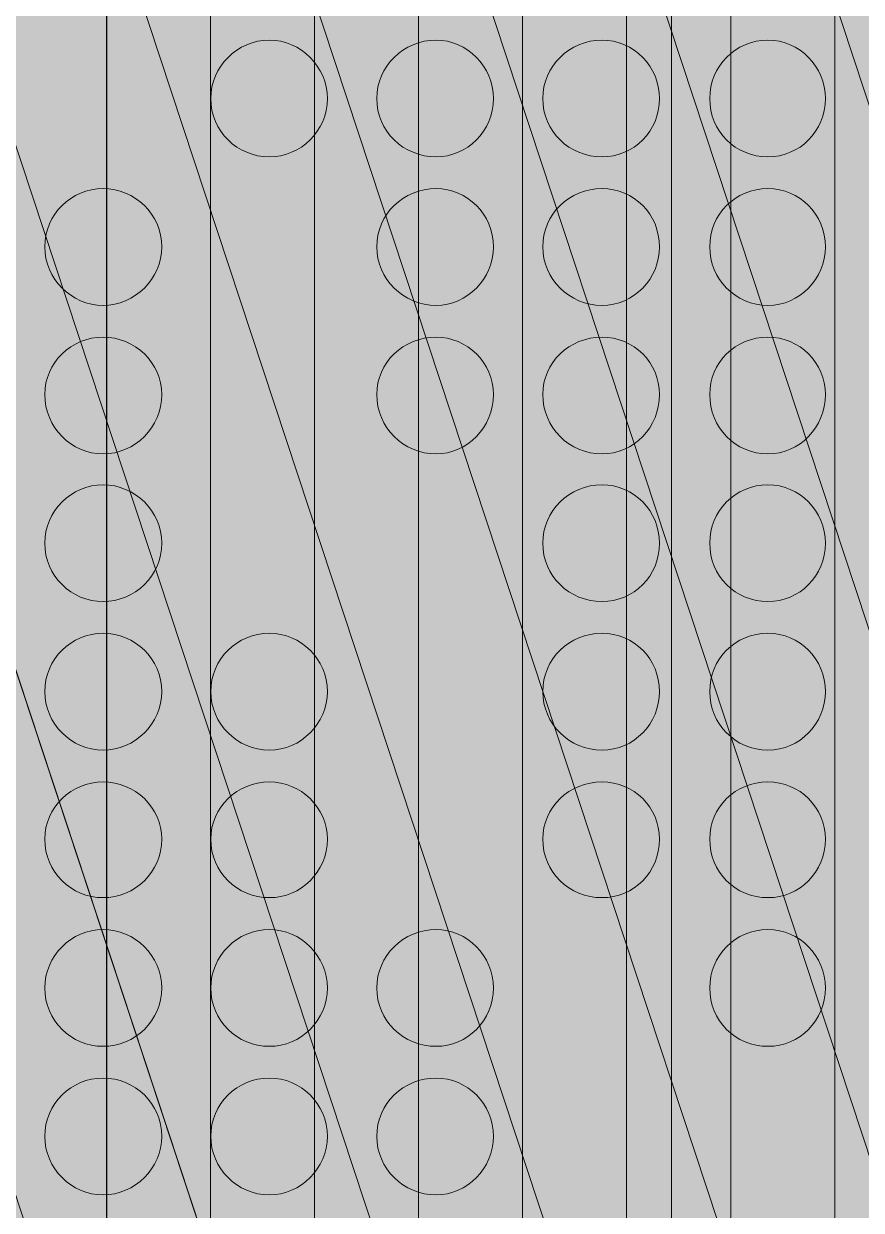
# Model space of a CAD drawing. Header units: inches. Extents: x 243 to 900, y -519 to -86.
# Drawn here: x 610.03 to 622.51, y -279.32 to -261.65 of the extents above; entities that cross this region are included whole.
import ezdxf

# ---------------------------------------------------------------- set-up
doc = ezdxf.new("R2010")
doc.units = ezdxf.units.IN
doc.header["$MEASUREMENT"] = 0
doc.layers.add('Layer 1', color=7, linetype='Continuous')

# ---------------------------------------------------------------- blocks, each defined once
blk = doc.blocks.new('block 3')
at = {"layer": 'Layer 1', "lineweight": 0}
blk.add_open_spline([(898.138, -484.267), (898.138, -494.991), (889.368, -503.763), (878.645, -503.763), (878.645, -503.763), (266.12, -503.763), (266.12, -503.763), (255.397, -503.763), (246.624, -494.991), (246.624, -484.267), (246.624, -484.267), (246.624, -108.507), (246.624, -108.507), (246.624, -97.783), (255.397, -89.011), (266.12, -89.011), (266.12, -89.011), (878.645, -89.011), (878.645, -89.011), (889.368, -89.011), (898.138, -97.783), (898.138, -108.507), (898.138, -108.507), (898.138, -484.267), (898.138, -484.267)], degree=3, knots=[0, 0, 0, 0, 1, 1, 1, 2, 2, 2, 3, 3, 3, 4, 4, 4, 5, 5, 5, 6, 6, 6, 7, 7, 7, 8, 8, 8, 8], dxfattribs=at)
blk = doc.blocks.new('block 2')
at = {"layer": 'Layer 1'}
blk.add_blockref('block 3', (0, 0), dxfattribs=at)
blk = doc.blocks.new('block 204')
at = {"layer": 'Layer 1', "lineweight": 0}
for points in [[(614.556, -262.768), (614.556, -263.255), (614.159, -263.637), (613.691, -263.637), (613.215, -263.637), (612.819, -263.255), (612.819, -262.768), (612.819, -262.294), (613.215, -261.898), (613.691, -261.898), (614.159, -261.898), (614.556, -262.294), (614.556, -262.768)], [(617.03, -262.768), (617.03, -263.255), (616.634, -263.637), (616.176, -263.637), (615.687, -263.637), (615.291, -263.255), (615.291, -262.768), (615.291, -262.294), (615.687, -261.898), (616.176, -261.898), (616.634, -261.898), (617.03, -262.294), (617.03, -262.768)], [(619.502, -262.768), (619.502, -263.255), (619.122, -263.637), (618.646, -263.637), (618.157, -263.637), (617.763, -263.255), (617.763, -262.768), (617.763, -262.294), (618.157, -261.898), (618.646, -261.898), (619.122, -261.898), (619.502, -262.294), (619.502, -262.768)], [(621.974, -262.768), (621.974, -263.255), (621.588, -263.637), (621.118, -263.637), (620.631, -263.637), (620.25, -263.255), (620.25, -262.768), (620.25, -262.294), (620.631, -261.898), (621.118, -261.898), (621.588, -261.898), (621.974, -262.294), (621.974, -262.768)]]:
    blk.add_open_spline(points, degree=3, knots=[0, 0, 0, 0, 1, 1, 1, 2, 2, 2, 3, 3, 3, 4, 4, 4, 4], dxfattribs=at)
blk = doc.blocks.new('block 205')
at = {"layer": 'Layer 1', "lineweight": 0}
for points in [[(612.089, -264.979), (612.089, -265.454), (611.69, -265.849), (611.214, -265.849), (610.743, -265.849), (610.347, -265.454), (610.347, -264.979), (610.347, -264.49), (610.743, -264.11), (611.214, -264.11), (611.69, -264.11), (612.089, -264.49), (612.089, -264.979)], [(617.03, -264.979), (617.03, -265.454), (616.634, -265.849), (616.176, -265.849), (615.687, -265.849), (615.291, -265.454), (615.291, -264.979), (615.291, -264.49), (615.687, -264.11), (616.176, -264.11), (616.634, -264.11), (617.03, -264.49), (617.03, -264.979)], [(619.502, -264.979), (619.502, -265.454), (619.122, -265.849), (618.646, -265.849), (618.157, -265.849), (617.763, -265.454), (617.763, -264.979), (617.763, -264.49), (618.157, -264.11), (618.646, -264.11), (619.122, -264.11), (619.502, -264.49), (619.502, -264.979)], [(621.974, -264.979), (621.974, -265.454), (621.588, -265.849), (621.118, -265.849), (620.631, -265.849), (620.25, -265.454), (620.25, -264.979), (620.25, -264.49), (620.631, -264.11), (621.118, -264.11), (621.588, -264.11), (621.974, -264.49), (621.974, -264.979)]]:
    blk.add_open_spline(points, degree=3, knots=[0, 0, 0, 0, 1, 1, 1, 2, 2, 2, 3, 3, 3, 4, 4, 4, 4], dxfattribs=at)
blk = doc.blocks.new('block 206')
at = {"layer": 'Layer 1', "lineweight": 0}
for points in [[(612.089, -267.175), (612.089, -267.664), (611.69, -268.061), (611.214, -268.061), (610.743, -268.061), (610.347, -267.664), (610.347, -267.175), (610.347, -266.703), (610.743, -266.322), (611.214, -266.322), (611.69, -266.322), (612.089, -266.703), (612.089, -267.175)], [(617.03, -267.175), (617.03, -267.664), (616.634, -268.061), (616.176, -268.061), (615.687, -268.061), (615.291, -267.664), (615.291, -267.175), (615.291, -266.703), (615.687, -266.322), (616.176, -266.322), (616.634, -266.322), (617.03, -266.703), (617.03, -267.175)], [(619.502, -267.175), (619.502, -267.664), (619.122, -268.061), (618.646, -268.061), (618.157, -268.061), (617.763, -267.664), (617.763, -267.175), (617.763, -266.703), (618.157, -266.322), (618.646, -266.322), (619.122, -266.322), (619.502, -266.703), (619.502, -267.175)], [(621.974, -267.175), (621.974, -267.664), (621.588, -268.061), (621.118, -268.061), (620.631, -268.061), (620.25, -267.664), (620.25, -267.175), (620.25, -266.703), (620.631, -266.322), (621.118, -266.322), (621.588, -266.322), (621.974, -266.703), (621.974, -267.175)]]:
    blk.add_open_spline(points, degree=3, knots=[0, 0, 0, 0, 1, 1, 1, 2, 2, 2, 3, 3, 3, 4, 4, 4, 4], dxfattribs=at)
blk = doc.blocks.new('block 207')
at = {"layer": 'Layer 1', "lineweight": 0}
for points in [[(612.089, -269.389), (612.089, -269.877), (611.69, -270.259), (611.214, -270.259), (610.743, -270.259), (610.347, -269.877), (610.347, -269.389), (610.347, -268.915), (610.743, -268.519), (611.214, -268.519), (611.69, -268.519), (612.089, -268.915), (612.089, -269.389)], [(619.502, -269.389), (619.502, -269.877), (619.122, -270.259), (618.646, -270.259), (618.157, -270.259), (617.763, -269.877), (617.763, -269.389), (617.763, -268.915), (618.157, -268.519), (618.646, -268.519), (619.122, -268.519), (619.502, -268.915), (619.502, -269.389)], [(621.974, -269.389), (621.974, -269.877), (621.588, -270.259), (621.118, -270.259), (620.631, -270.259), (620.25, -269.877), (620.25, -269.389), (620.25, -268.915), (620.631, -268.519), (621.118, -268.519), (621.588, -268.519), (621.974, -268.915), (621.974, -269.389)]]:
    blk.add_open_spline(points, degree=3, knots=[0, 0, 0, 0, 1, 1, 1, 2, 2, 2, 3, 3, 3, 4, 4, 4, 4], dxfattribs=at)
blk = doc.blocks.new('block 208')
at = {"layer": 'Layer 1', "lineweight": 0}
for points in [[(612.089, -271.601), (612.089, -272.075), (611.69, -272.472), (611.214, -272.472), (610.743, -272.472), (610.347, -272.075), (610.347, -271.601), (610.347, -271.113), (610.743, -270.732), (611.214, -270.732), (611.69, -270.732), (612.089, -271.113), (612.089, -271.601)], [(614.556, -271.601), (614.556, -272.075), (614.159, -272.472), (613.691, -272.472), (613.215, -272.472), (612.819, -272.075), (612.819, -271.601), (612.819, -271.113), (613.215, -270.732), (613.691, -270.732), (614.159, -270.732), (614.556, -271.113), (614.556, -271.601)], [(619.502, -271.601), (619.502, -272.075), (619.122, -272.472), (618.646, -272.472), (618.157, -272.472), (617.763, -272.075), (617.763, -271.601), (617.763, -271.113), (618.157, -270.732), (618.646, -270.732), (619.122, -270.732), (619.502, -271.113), (619.502, -271.601)], [(621.974, -271.601), (621.974, -272.075), (621.588, -272.472), (621.118, -272.472), (620.631, -272.472), (620.25, -272.075), (620.25, -271.601), (620.25, -271.113), (620.631, -270.732), (621.118, -270.732), (621.588, -270.732), (621.974, -271.113), (621.974, -271.601)]]:
    blk.add_open_spline(points, degree=3, knots=[0, 0, 0, 0, 1, 1, 1, 2, 2, 2, 3, 3, 3, 4, 4, 4, 4], dxfattribs=at)
blk = doc.blocks.new('block 209')
at = {"layer": 'Layer 1', "lineweight": 0}
for points in [[(612.089, -273.798), (612.089, -274.287), (611.69, -274.668), (611.214, -274.668), (610.743, -274.668), (610.347, -274.287), (610.347, -273.798), (610.347, -273.325), (610.743, -272.944), (611.214, -272.944), (611.69, -272.944), (612.089, -273.325), (612.089, -273.798)], [(614.556, -273.798), (614.556, -274.287), (614.159, -274.668), (613.691, -274.668), (613.215, -274.668), (612.819, -274.287), (612.819, -273.798), (612.819, -273.325), (613.215, -272.944), (613.691, -272.944), (614.159, -272.944), (614.556, -273.325), (614.556, -273.798)], [(619.502, -273.798), (619.502, -274.287), (619.122, -274.668), (618.646, -274.668), (618.157, -274.668), (617.763, -274.287), (617.763, -273.798), (617.763, -273.325), (618.157, -272.944), (618.646, -272.944), (619.122, -272.944), (619.502, -273.325), (619.502, -273.798)], [(621.974, -273.798), (621.974, -274.287), (621.588, -274.668), (621.118, -274.668), (620.631, -274.668), (620.25, -274.287), (620.25, -273.798), (620.25, -273.325), (620.631, -272.944), (621.118, -272.944), (621.588, -272.944), (621.974, -273.325), (621.974, -273.798)]]:
    blk.add_open_spline(points, degree=3, knots=[0, 0, 0, 0, 1, 1, 1, 2, 2, 2, 3, 3, 3, 4, 4, 4, 4], dxfattribs=at)
blk = doc.blocks.new('block 210')
at = {"layer": 'Layer 1', "lineweight": 0}
for points in [[(612.089, -276.013), (612.089, -276.498), (611.69, -276.882), (611.214, -276.882), (610.743, -276.882), (610.347, -276.498), (610.347, -276.013), (610.347, -275.539), (610.743, -275.142), (611.214, -275.142), (611.69, -275.142), (612.089, -275.539), (612.089, -276.013)], [(614.556, -276.013), (614.556, -276.498), (614.159, -276.882), (613.691, -276.882), (613.215, -276.882), (612.819, -276.498), (612.819, -276.013), (612.819, -275.539), (613.215, -275.142), (613.691, -275.142), (614.159, -275.142), (614.556, -275.539), (614.556, -276.013)], [(617.03, -276.013), (617.03, -276.498), (616.634, -276.882), (616.176, -276.882), (615.687, -276.882), (615.291, -276.498), (615.291, -276.013), (615.291, -275.539), (615.687, -275.142), (616.176, -275.142), (616.634, -275.142), (617.03, -275.539), (617.03, -276.013)], [(621.974, -276.013), (621.974, -276.498), (621.588, -276.882), (621.118, -276.882), (620.631, -276.882), (620.25, -276.498), (620.25, -276.013), (620.25, -275.539), (620.631, -275.142), (621.118, -275.142), (621.588, -275.142), (621.974, -275.539), (621.974, -276.013)]]:
    blk.add_open_spline(points, degree=3, knots=[0, 0, 0, 0, 1, 1, 1, 2, 2, 2, 3, 3, 3, 4, 4, 4, 4], dxfattribs=at)
blk = doc.blocks.new('block 211')
at = {"layer": 'Layer 1', "lineweight": 0}
for points in [[(612.089, -278.224), (612.089, -278.698), (611.69, -279.095), (611.214, -279.095), (610.743, -279.095), (610.347, -278.698), (610.347, -278.224), (610.347, -277.736), (610.743, -277.355), (611.214, -277.355), (611.69, -277.355), (612.089, -277.736), (612.089, -278.224)], [(614.556, -278.224), (614.556, -278.698), (614.159, -279.095), (613.691, -279.095), (613.215, -279.095), (612.819, -278.698), (612.819, -278.224), (612.819, -277.736), (613.215, -277.355), (613.691, -277.355), (614.159, -277.355), (614.556, -277.736), (614.556, -278.224)], [(617.03, -278.224), (617.03, -278.698), (616.634, -279.095), (616.176, -279.095), (615.687, -279.095), (615.291, -278.698), (615.291, -278.224), (615.291, -277.736), (615.687, -277.355), (616.176, -277.355), (616.634, -277.355), (617.03, -277.736), (617.03, -278.224)]]:
    blk.add_open_spline(points, degree=3, knots=[0, 0, 0, 0, 1, 1, 1, 2, 2, 2, 3, 3, 3, 4, 4, 4, 4], dxfattribs=at)
blk = doc.blocks.new('block 150')
at = {"layer": 'Layer 1'}
for name in ['block 204', 'block 205', 'block 206', 'block 207', 'block 208', 'block 209', 'block 210', 'block 211']:
    blk.add_blockref(name, (0, 0), dxfattribs=at)
blk = doc.blocks.new('block 149')
at = {"layer": 'Layer 1'}
blk.add_blockref('block 150', (0, 0), dxfattribs=at)
blk = doc.blocks.new('block 4')
at = {"layer": 'Layer 1'}
blk.add_blockref('block 149', (0, 0), dxfattribs=at)
blk = doc.blocks.new('block 291')
at = {"layer": 'Layer 1', "true_color": 0x1075bb}
h = blk.add_hatch(color=152, dxfattribs=at)
h.dxf.hatch_style = 2
h.paths.add_polyline_path([(590.848, -205.731), (638.871, -351.157), (636.291, -351.157), (589.585, -209.714), (589.585, -205.731)])
at = {"layer": 'Layer 1', "true_color": 0x0e75bb}
h = blk.add_hatch(color=152, dxfattribs=at)
h.dxf.hatch_style = 2
h.paths.add_polyline_path([(593.429, -205.731), (641.452, -351.157), (638.871, -351.157), (590.848, -205.731)])
h = blk.add_hatch(color=152, dxfattribs=at)
h.dxf.hatch_style = 2
h.paths.add_polyline_path([(596.012, -205.731), (644.035, -351.157), (641.452, -351.157), (593.429, -205.731)])
at = {"layer": 'Layer 1', "true_color": 0x0b77bd}
h = blk.add_hatch(color=152, dxfattribs=at)
h.dxf.hatch_style = 2
h.paths.add_polyline_path([(598.592, -205.731), (646.615, -351.157), (644.035, -351.157), (596.012, -205.731)])
at = {"layer": 'Layer 1', "true_color": 0x1479be}
h = blk.add_hatch(color=152, dxfattribs=at)
h.dxf.hatch_style = 2
h.paths.add_polyline_path([(601.173, -205.731), (649.198, -351.157), (646.615, -351.157), (598.592, -205.731)])
at = {"layer": 'Layer 1', "true_color": 0x1279be}
h = blk.add_hatch(color=152, dxfattribs=at)
h.dxf.hatch_style = 2
h.paths.add_polyline_path([(603.756, -205.731), (651.778, -351.157), (649.198, -351.157), (601.173, -205.731)])
at = {"layer": 'Layer 1', "true_color": 0x1479be}
h = blk.add_hatch(color=152, dxfattribs=at)
h.dxf.hatch_style = 2
h.paths.add_polyline_path([(606.336, -205.731), (654.359, -351.157), (651.778, -351.157), (603.756, -205.731)])
at = {"layer": 'Layer 1', "true_color": 0x1773b9}
h = blk.add_hatch(color=152, dxfattribs=at)
h.dxf.hatch_style = 2
h.paths.add_polyline_path([(589.582, -209.716), (636.291, -351.157), (633.708, -351.157), (589.582, -217.531)])
at = {"layer": 'Layer 1', "lineweight": 0}
for points in [[(590.848, -205.731), (638.871, -351.157), (636.291, -351.157), (589.585, -209.714), (589.585, -205.731), (590.848, -205.731)], [(593.429, -205.731), (641.452, -351.157), (638.871, -351.157), (590.848, -205.731), (593.429, -205.731)], [(596.012, -205.731), (644.035, -351.157), (641.452, -351.157), (593.429, -205.731), (596.012, -205.731)], [(598.592, -205.731), (646.615, -351.157), (644.035, -351.157), (596.012, -205.731), (598.592, -205.731)], [(601.173, -205.731), (649.198, -351.157), (646.615, -351.157), (598.592, -205.731), (601.173, -205.731)], [(603.756, -205.731), (651.778, -351.157), (649.198, -351.157), (601.173, -205.731), (603.756, -205.731)], [(606.336, -205.731), (654.359, -351.157), (651.778, -351.157), (603.756, -205.731), (606.336, -205.731)], [(589.582, -209.716), (636.291, -351.157), (633.708, -351.157), (589.582, -217.531), (589.582, -209.716)]]:
    blk.add_lwpolyline(points, dxfattribs=at)
blk.add_open_spline([(691.095, -319.02), (691.095, -319.02), (589.582, -319.02), (589.582, -319.02), (589.582, -319.02), (589.582, -351.156), (589.582, -351.156), (589.582, -351.156), (695.458, -351.156), (695.458, -351.156), (717.145, -351.156), (734.722, -333.577), (734.722, -311.891), (734.722, -311.891), (734.722, -302.64), (734.722, -302.64), (734.722, -293.508), (731.599, -285.112), (726.37, -278.443), (731.599, -271.777), (734.722, -263.378), (734.722, -254.249), (734.722, -254.249), (734.722, -244.998), (734.722, -244.998), (734.722, -223.309), (717.145, -205.731), (695.458, -205.731), (695.458, -205.731), (619.679, -205.731), (619.679, -205.731), (619.679, -205.731), (614.577, -205.731), (614.577, -205.731), (614.577, -205.731), (589.582, -205.731), (589.582, -205.731), (589.582, -205.731), (589.582, -312.591), (589.582, -312.591), (589.582, -312.591), (619.679, -312.591), (619.679, -312.591), (619.679, -312.591), (619.679, -237.403), (619.679, -237.403), (619.679, -237.403), (691.095, -237.403), (691.095, -237.403), (697.856, -237.403), (703.336, -242.883), (703.336, -249.642), (703.336, -256.404), (697.856, -261.887), (691.095, -261.887), (691.095, -261.887), (627.844, -261.887), (627.844, -261.887), (627.844, -261.887), (627.844, -294.535), (627.844, -294.535), (627.844, -294.535), (691.095, -294.535), (691.095, -294.535), (697.856, -294.535), (703.336, -300.013), (703.336, -306.776), (703.336, -313.538), (697.856, -319.02), (691.095, -319.02)], degree=3, knots=[0, 0, 0, 0, 1, 1, 1, 2, 2, 2, 3, 3, 3, 4, 4, 4, 5, 5, 5, 6, 6, 6, 7, 7, 7, 8, 8, 8, 9, 9, 9, 10, 10, 10, 11, 11, 11, 12, 12, 12, 13, 13, 13, 14, 14, 14, 15, 15, 15, 16, 16, 16, 17, 17, 17, 18, 18, 18, 19, 19, 19, 20, 20, 20, 21, 21, 21, 22, 22, 22, 23, 23, 23, 23], dxfattribs=at)
blk = doc.blocks.new('block 290')
at = {"layer": 'Layer 1'}
blk.add_blockref('block 291', (0, 0), dxfattribs=at)
blk = doc.blocks.new('block 289')
at = {"layer": 'Layer 1'}
blk.add_blockref('block 290', (0, 0), dxfattribs=at)
blk = doc.blocks.new('block 293')
at = {"layer": 'Layer 1', "true_color": 0x136ab3}
h = blk.add_hatch(color=152, dxfattribs=at)
h.dxf.hatch_style = 2
h.paths.add_polyline_path([(609.72, -205.731), (611.269, -205.731), (611.269, -310.374), (609.72, -310.374)])
at = {"layer": 'Layer 1', "true_color": 0x106bb4}
h = blk.add_hatch(color=152, dxfattribs=at)
h.dxf.hatch_style = 2
h.paths.add_polyline_path([(611.267, -205.731), (612.816, -205.731), (612.816, -310.374), (611.267, -310.374)])
at = {"layer": 'Layer 1', "true_color": 0x116cb4}
h = blk.add_hatch(color=152, dxfattribs=at)
h.dxf.hatch_style = 2
h.paths.add_polyline_path([(612.816, -205.731), (614.365, -205.731), (614.365, -310.374), (612.816, -310.374)])
at = {"layer": 'Layer 1', "true_color": 0x126db5}
h = blk.add_hatch(color=152, dxfattribs=at)
h.dxf.hatch_style = 2
h.paths.add_polyline_path([(614.365, -205.731), (615.915, -205.731), (615.915, -310.374), (614.365, -310.374)])
at = {"layer": 'Layer 1', "true_color": 0x166eb6}
h = blk.add_hatch(color=152, dxfattribs=at)
h.dxf.hatch_style = 2
h.paths.add_polyline_path([(615.915, -205.731), (617.464, -205.731), (617.464, -310.374), (615.915, -310.374)])
at = {"layer": 'Layer 1', "true_color": 0x136fb7}
h = blk.add_hatch(color=152, dxfattribs=at)
h.dxf.hatch_style = 2
h.paths.add_polyline_path([(617.464, -205.731), (619.013, -205.731), (619.013, -310.374), (617.464, -310.374)])
at = {"layer": 'Layer 1', "true_color": 0x1470b7}
h = blk.add_hatch(color=152, dxfattribs=at)
h.dxf.hatch_style = 2
h.paths.add_polyline_path([(619.013, -205.731), (620.563, -205.731), (620.563, -310.374), (619.013, -310.374)])
at = {"layer": 'Layer 1', "true_color": 0x1171b8}
h = blk.add_hatch(color=152, dxfattribs=at)
h.dxf.hatch_style = 2
h.paths.add_polyline_path([(620.563, -205.731), (622.112, -205.731), (622.112, -310.374), (620.563, -310.374)])
at = {"layer": 'Layer 1', "true_color": 0x1272b9}
h = blk.add_hatch(color=152, dxfattribs=at)
h.dxf.hatch_style = 2
h.paths.add_polyline_path([(622.112, -205.731), (623.661, -205.731), (623.661, -310.374), (622.112, -310.374)])
at = {"layer": 'Layer 1', "lineweight": 0}
for points in [[(609.72, -205.731), (611.269, -205.731), (611.269, -310.374), (609.72, -310.374), (609.72, -205.731)], [(611.267, -205.731), (612.816, -205.731), (612.816, -310.374), (611.267, -310.374), (611.267, -205.731)], [(612.816, -205.731), (614.365, -205.731), (614.365, -310.374), (612.816, -310.374), (612.816, -205.731)], [(614.365, -205.731), (615.915, -205.731), (615.915, -310.374), (614.365, -310.374), (614.365, -205.731)], [(615.915, -205.731), (617.464, -205.731), (617.464, -310.374), (615.915, -310.374), (615.915, -205.731)], [(617.464, -205.731), (619.013, -205.731), (619.013, -310.374), (617.464, -310.374), (617.464, -205.731)], [(619.013, -205.731), (620.563, -205.731), (620.563, -310.374), (619.013, -310.374), (619.013, -205.731)], [(620.563, -205.731), (622.112, -205.731), (622.112, -310.374), (620.563, -310.374), (620.563, -205.731)], [(622.112, -205.731), (623.661, -205.731), (623.661, -310.374), (622.112, -310.374), (622.112, -205.731)]]:
    blk.add_lwpolyline(points, dxfattribs=at)
blk.add_open_spline([(619.679, -205.733), (619.679, -205.733), (614.577, -205.733), (614.577, -205.733), (614.577, -205.733), (589.585, -205.733), (589.585, -205.733), (589.585, -205.733), (589.585, -310.374), (589.585, -310.374), (598.246, -299.877), (608.385, -290.641), (619.679, -282.975), (619.679, -282.975), (619.679, -237.403), (619.679, -237.403), (619.679, -237.403), (691.095, -237.403), (691.095, -237.403), (697.853, -237.403), (703.336, -242.88), (703.336, -249.642), (703.336, -253.078), (701.917, -256.179), (699.638, -258.405), (699.688, -258.405), (699.738, -258.401), (699.786, -258.401), (711.517, -258.401), (722.912, -259.826), (733.817, -262.491), (734.388, -259.832), (734.722, -257.081), (734.722, -254.249), (734.722, -254.249), (734.722, -244.998), (734.722, -244.998), (734.722, -223.309), (717.145, -205.733), (695.458, -205.733), (695.458, -205.733), (619.679, -205.733), (619.679, -205.733)], degree=3, knots=[0, 0, 0, 0, 1, 1, 1, 2, 2, 2, 3, 3, 3, 4, 4, 4, 5, 5, 5, 6, 6, 6, 7, 7, 7, 8, 8, 8, 9, 9, 9, 10, 10, 10, 11, 11, 11, 12, 12, 12, 13, 13, 13, 14, 14, 14, 14], dxfattribs=at)
blk = doc.blocks.new('block 283')
at = {"layer": 'Layer 1'}
for name in ['block 289', 'block 293']:
    blk.add_blockref(name, (0, 0), dxfattribs=at)

msp = doc.modelspace()

# ---------------------------------------------------------------- linework, layer by layer
at = {"layer": 'Layer 1', "lineweight": 0}
msp.add_open_spline([(771.889, -89.011), (771.889, -89.011), (266.12, -89.011), (266.12, -89.011), (255.397, -89.011), (246.624, -97.783), (246.624, -108.507), (246.624, -108.507), (246.624, -499.044), (246.624, -499.044), (246.624, -509.767), (255.397, -518.54), (266.12, -518.54), (266.12, -518.54), (371.556, -518.54), (371.556, -518.54), (400.967, -304.591), (562.913, -132.915), (771.889, -89.011)], degree=3, knots=[0, 0, 0, 0, 1, 1, 1, 2, 2, 2, 3, 3, 3, 4, 4, 4, 5, 5, 5, 6, 6, 6, 6], dxfattribs=at)

# ---------------------------------------------------------------- block references
at = {"layer": 'Layer 1'}
for name in ['block 2', 'block 4', 'block 283']:
    msp.add_blockref(name, (0, 0), dxfattribs=at)

doc.saveas('drawing.dxf')
